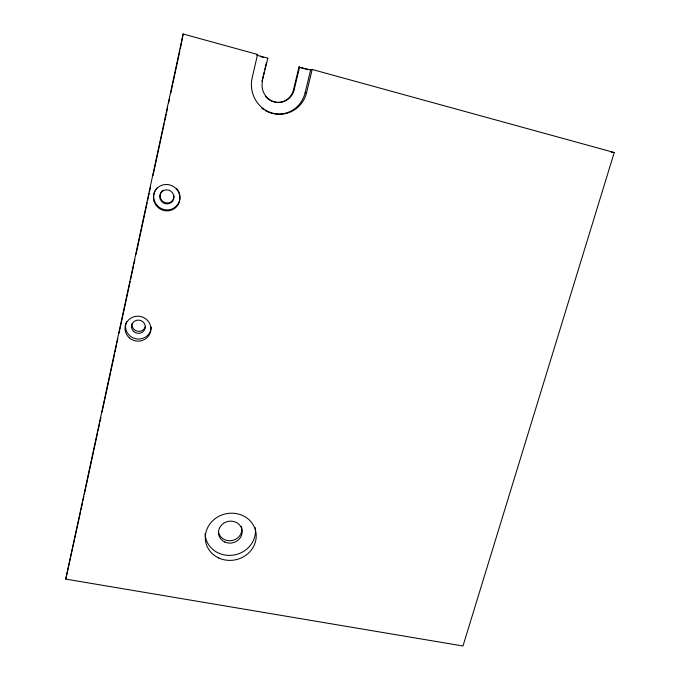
<?xml version="1.0" encoding="UTF-8"?>
<svg xmlns="http://www.w3.org/2000/svg" width="680" height="680" viewBox="0 0 680 680"><rect width="100%" height="100%" fill="white"/><g stroke="black" fill="none" stroke-linecap="round" stroke-linejoin="round"><path stroke-width="1.02" d="M65.756 579.105L183.149 34L257.575 54.459L252.161 77.911A29.138 27.973 78.9 0 0 272.756 113.254A29.138 27.973 78.9 0 0 306.587 92.608L312.188 69.471L614.244 152.516L462.978 646L65.756 579.105L80.52 511.998M80.971 509.923L82.535 502.656M82.985 500.573L83.878 496.425M84.328 494.343L97.529 433.075M97.971 431.001L99.543 423.733M99.985 421.659L100.886 417.503M102 412.309L114.529 354.161M114.98 352.078L116.544 344.811M116.994 342.737L117.886 338.58M119 333.387L130.186 281.469M130.636 279.395L133.543 265.897M133.994 263.815L134.886 259.666M136.008 254.473L147.194 202.546M147.636 200.472L149.209 193.205M149.651 191.131L150.552 186.975M153.008 175.55L164.194 123.632M164.645 121.55L166.209 114.282M166.659 112.208L167.552 108.052M168.666 102.859L169.566 98.71M170.68 93.517L179.851 50.941M180.302 48.867L183.149 34M264.367 71.459L262.047 81.439L267.886 58.182L256.692 55.105L257.575 54.459M264.834 69.462L266.458 62.475M278.171 102.425A16.83 16.159 78.6 0 0 293.479 89.922L298.936 67.15L310.649 69.929L312.188 69.471M262.505 81.277A16.932 16.252 78.7 0 0 274.474 101.855A16.932 16.252 78.7 0 0 294.134 89.82L299.625 66.903M265.115 110.441A28.781 27.633 78.7 0 0 305.116 92.786L310.649 69.929M267.385 58.489L267.886 58.182M293.479 89.922L294.134 89.82M305.116 92.786L306.587 92.608M611.226 152.192L614.244 152.516M260.287 56.534L263.33 57.375M298.936 67.15L308.15 69.683M277.117 102.4A16.83 16.159 78.6 0 1 273.981 101.898M273.173 101.66A16.83 16.159 78.6 0 1 265.472 96.339M263.347 109.327A28.781 27.633 78.7 0 1 261.647 108.078M241.876 529.065A11.832 10.897 -12.6 0 1 230.996 540.659A11.832 10.897 -12.6 0 1 218.391 531.505M241.383 526.26A11.832 10.897 -12.6 0 1 241.8 528.122M255.144 527.535A25.287 23.273 -12.6 0 1 255.4 529.55M255.45 530.553A25.287 23.273 -12.6 0 1 231.106 555.339A25.287 23.273 -12.6 0 1 205.088 533.774M145.503 326.255A6.843 6.571 11.7 0 1 137.411 331.202A6.843 6.571 11.7 0 1 132.132 323.332M174.012 195.925A7.072 6.877 41.7 0 1 163.829 202.156A7.072 6.877 41.7 0 1 163.251 190.094M151.206 327.063A12.852 12.325 11.5 0 1 135.737 338.742A12.852 12.325 11.5 0 1 126.573 321.683M179.945 196.613A13.277 12.92 41.5 0 1 162.393 209.023A13.277 12.92 41.5 0 1 157.114 187.799M176.876 188.708A13.277 12.92 41.5 0 1 177.896 190.111M178.33 190.859A13.277 12.92 41.5 0 1 179.877 195.763M218.628 557.948A25.576 23.502 -12.7 0 0 256.224 535.296A25.576 23.502 -12.7 0 0 217.421 517.14A25.576 23.502 -12.7 0 0 218.628 557.948M224.723 541.994A11.9 10.948 -12.6 0 0 242.182 531.403A11.9 10.948 -12.6 0 0 224.094 522.988A11.9 10.948 -12.6 0 0 224.723 541.994M133.79 331.585A6.902 6.63 11.5 0 0 145.146 328.202A6.902 6.63 11.5 0 0 136.263 320.382A6.902 6.63 11.5 0 0 133.79 331.585M160.14 198.832A7.14 6.944 41.5 0 0 172.074 201.739A7.14 6.944 41.5 0 0 168.351 190.043A7.14 6.944 41.5 0 0 160.14 198.832M129.285 337.79A12.963 12.436 11.2 0 0 150.612 331.457A12.963 12.436 11.2 0 0 133.952 316.761A12.963 12.436 11.2 0 0 129.285 337.79M154.045 201.339A13.396 13.039 41.3 0 0 176.452 206.814A13.396 13.039 41.3 0 0 169.481 184.858A13.396 13.039 41.3 0 0 154.045 201.339"/></g></svg>
